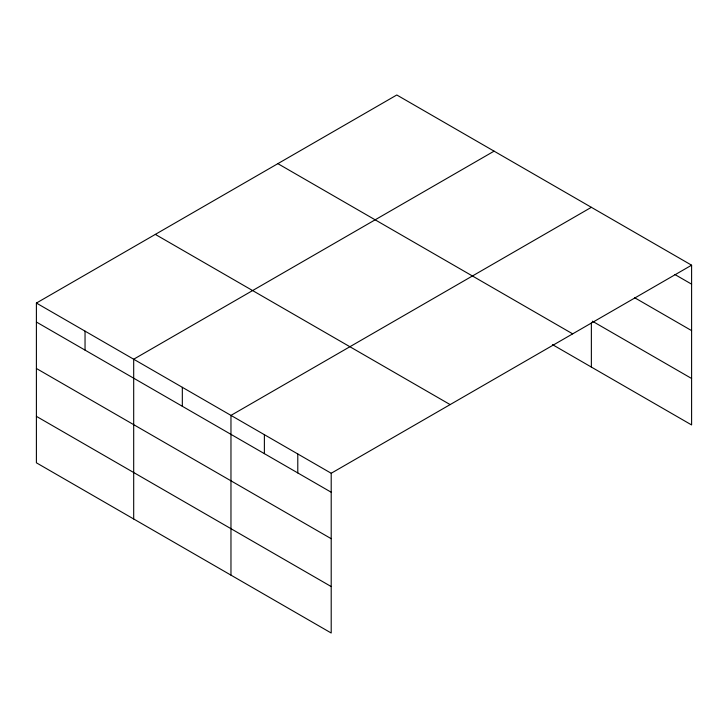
<?xml version="1.0" encoding="UTF-8"?>
<svg xmlns="http://www.w3.org/2000/svg" width="728" height="728" viewBox="0 0 728 728"><rect width="100%" height="100%" fill="white"/><g stroke="black" fill="none" stroke-linecap="round" stroke-linejoin="round"><path stroke-width="1.09" d="M36.4 303.057L331.204 473.264L331.204 633.014L36.4 462.808L36.4 303.057L396.796 94.986L691.6 265.192L691.6 424.943L552.452 344.608M494.085 151.151L133.688 359.223L133.688 518.982M591.364 207.316L230.967 415.397L230.967 575.147M331.204 473.264L691.6 265.192M674.892 274.511L691.6 284.157M634.607 297.707L691.6 330.612M592.346 321.175L691.6 378.478M277.869 163.654L572.672 333.852M155.328 234.398L450.132 404.595M36.4 322.031L331.204 492.228M36.4 368.486L331.204 538.693M36.4 416.352L331.204 586.559M591.364 322.877L591.364 367.076M297.788 453.972L297.788 472.936M264.382 434.68L264.382 453.653M182.328 387.314L182.328 406.279M85.04 331.14L85.04 350.113"/></g></svg>
